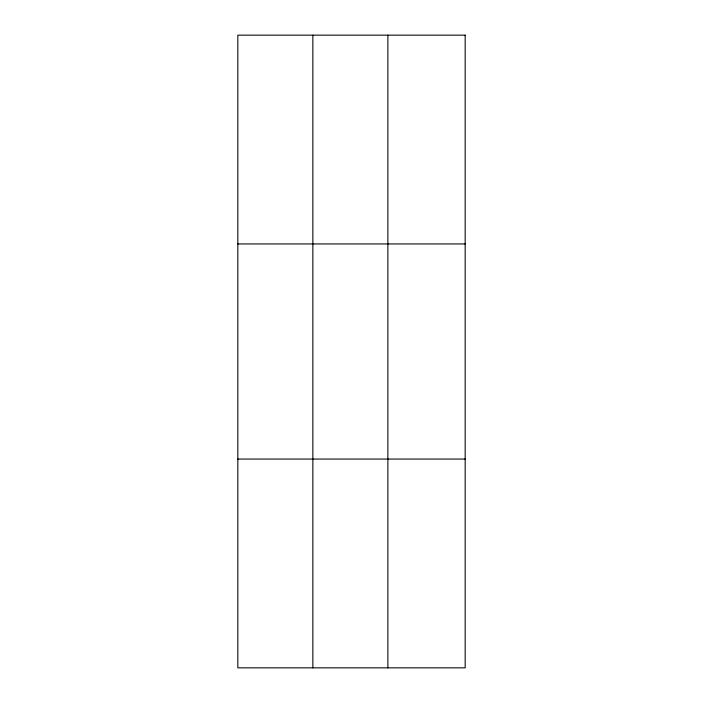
<?xml version="1.0" encoding="UTF-8"?>
<svg xmlns="http://www.w3.org/2000/svg" width="703" height="703" viewBox="0 0 703 703"><rect width="100%" height="100%" fill="white"/><g stroke="black" fill="none" stroke-linecap="round" stroke-linejoin="round"><path stroke-width="1.05" d="M312.853 667.85L312.853 35.15M387.871 667.85L387.871 35.15M237.834 243.941L465.166 243.941M237.834 459.059L465.166 459.059M465.166 35.15L465.166 667.85L237.834 667.85L237.834 35.15L465.166 35.15"/></g></svg>
